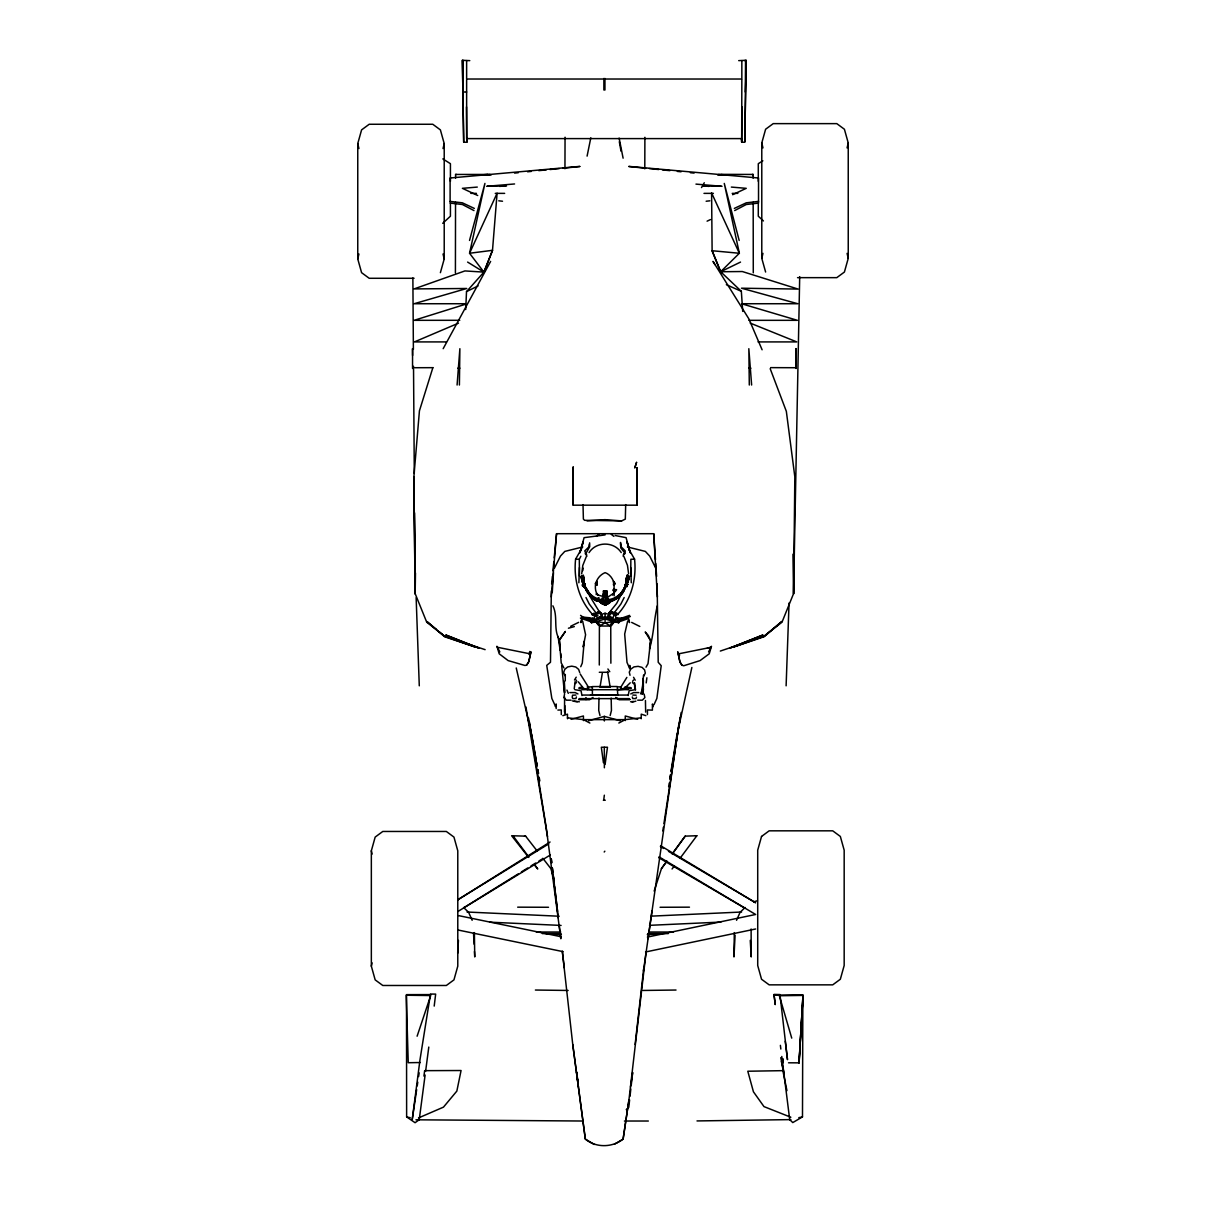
<?xml version="1.0" encoding="UTF-8"?>
<svg xmlns="http://www.w3.org/2000/svg" width="1206" height="1206" viewBox="0 0 1206 1206"><rect width="100%" height="100%" fill="white"/><g stroke="black" fill="none" stroke-linecap="round" stroke-linejoin="round"><path stroke-width="1.5" d="M592.659 695.033L590.488 695.033M597.754 695.033L599.91 694.973M603.422 695.033L601.251 695.033M604.357 720.977L604.372 716.379L620.035 720.691M590.412 595.327C591.664 596.729 605.698 606.889 605.111 602.518M607.372 695.033L605.201 695.033M618.135 695.033L615.965 695.033M455.416 272.827L455.536 202.291M455.582 178.156L455.582 174.448L490.118 174.448M565.192 713.982L565.192 710.228M584.217 584.005L584.081 581.548L582.513 582.031C581.352 579.92 582.634 576.151 581.88 579.604C584.247 582.965 579.679 576.136 583.222 576.031L582.242 576.483L583.191 580.388L582.8 578.171L581.774 578.488L582.001 580.599L582.408 581.94L584.096 581.744L582.257 581.578L581.85 579.302L583.734 577.78L581.714 578.051L581.428 576.619C585.377 574.011 584.488 585.86 582.197 580.659C579.905 576.483 583.945 573.604 583.764 580.583C585.92 589.96 581.186 567.709 583.297 580.146C583.387 585.558 579.212 575.277 583.116 575.94M614.035 592.975L608.502 596.699L606.558 595.824L606.829 591.091L603.452 591.091L605.141 592.9L605.141 591.181L603.452 591.091L603.452 597.407L605.141 597.483L606.829 597.392L606.829 591.091L605.141 591.181L606.829 592.764L606.392 596.397L605.141 597.045L597.679 594.95L596.231 592.312C593.473 584.458 597.452 575.759 605.126 572.639C609.588 574.026 613.251 579.016 614.065 583.538C612.166 587.322 615.708 581.88 613.507 581.202L613.643 585.016L614.985 584.005L613.929 582.227L614.065 583.161M564.951 168.75L565.056 137.228M581.684 577.689L581.503 576.227C584.804 573.981 581.503 583.794 581.503 576.227L583.372 576.393L581.714 577.448L583.207 578.111L581.729 579.302C583.749 585.347 580.885 573.423 582.257 581.578L584.201 581.096L582.151 580.493L581.789 579.106M581.714 578.051C580.599 575.759 585.212 576.061 581.488 577.553C582.543 580.312 581.774 581.82 584.156 580.418C580.086 575.865 583.915 583.855 582.287 577.357C586.056 586.644 578.94 578.669 583.644 577.373M625.251 720.585L625.266 715.987L637.673 719.319M626.592 580.282L628.205 580.553C625.839 567.513 631.974 583.056 626.17 581.624L627.934 581.533L628.703 576.182L628.009 580.388L625.989 581.066L627.678 581.985C631.235 574.297 623.698 575.368 627.934 581.533L628.582 576.272L626.984 578.081L628.416 578.699L628.763 576.845L627.135 576.106L628.763 576.378L626.924 581.85L627.919 576.106L626.969 576.001L628.432 576.634L627.301 580.795L628.582 576.272L627.135 576.106M641.215 718.746L641.23 714.163L645.873 715.64M644.788 168.84L644.893 137.303M647.426 714.585L647.441 709.942L652.401 710.138L652.431 703.987L653.139 706.701M789.644 1119.56L792.779 1122.575L802.487 1116.907L802.864 994.814L774.086 995.206L774.101 994.407L779.965 994.558L787.503 1059.667L785.257 1041.23M599.412 624.03L599.292 665.019M565.252 680.923L565.297 674.471M626.457 577.749L628.416 578.488C623.592 578.383 629.08 585.362 628.266 577.237L626.457 577.749L628.462 579.257L627.859 581.759L625.989 581.322M630.723 576.136L630.859 559.267L634.567 559.162C636.647 578.654 631.537 599.05 618.211 613.779L614.291 614.683L612.708 617.954L608.141 616.552L609.723 613.281L608.909 613.025L609.769 614.05L612.09 611.894L610.99 613.341M745.293 92.003L745.549 60.556L744.675 60.571M796.111 355.469L796.156 348.609L796.156 368.493M738.705 60.632L746.092 60.3L744.78 142.233L741.675 142.233L741.991 106.882M796.156 348.609L796.111 368.192M584.156 580.418L582.242 580.764C584.066 583.9 579.393 575.594 584.051 579.573L582.408 581.94L583.885 581.292C581.081 581.563 582.001 579.287 583.9 578.669L581.699 577.855L581.443 576.423C586.644 577.629 582.106 585.272 581.94 577.659C583.161 573.212 581.82 578.051 582.181 581.292L583.794 581.021M793.593 593.865L794.829 476.777L786.342 411.352L770.182 368.674M551.308 590.925L550.494 662.26L546.725 665.365L551.835 698.425L555.469 706.294M627.934 581.186L626.321 581.262L628.115 580.93C625.462 578.247 630.813 577.9 626.683 579.875C628.929 582.694 626.517 577.689 628.703 577.523L628.115 580.93L625.989 581.066L627.934 581.533L628.703 577.523L627.15 576.558L628.763 576.378L628.341 577.674L628.582 576.272C623.457 576.031 631.024 578.88 627.09 577.237C628.522 580.719 627.452 581.322 628.326 578.488C627.331 577.071 626.366 580.297 627.452 580.433C629.834 580.267 627.105 576.393 627.286 579.558M734.303 932.585L733.972 956.946L735.087 935.147M415.467 572.986L415.166 593.654L426.713 622.175L444.682 636.301L485.129 649.657M626.487 583.312L625.221 584.88C627.18 587.02 628.839 583.191 625.688 583.825C626.954 582.905 629.366 585.649 625.04 585.83L626.909 586.448L625.19 585.302C626.788 589.674 628.401 582.031 626.728 584.533C627.301 589.342 625.492 582.076 626.17 586.342L627.12 585.86M744.78 141.75L746.092 60.3M581.82 548.338L575.594 559.162C573.513 578.654 578.624 599.05 591.95 613.779L595.055 615.738L595.87 614.683M596.201 583.176L595.493 584.85L596.638 585.031L596.759 581.217L596.91 585.212L596.337 582.287M626.819 576.362L628.432 576.634L627.648 581.925L628.401 578.398L627.406 578.141M564.514 712.098L564.604 696.978M623.14 556.222L624.437 552.469L620.849 548.021L620.412 542.836M720.314 651.059L764.016 636.301L782.001 622.175L793.548 593.654L799.699 276.641M584.186 580.779L582.091 580.975C581.443 574.267 583.583 583.93 581.488 577.553L583.101 577.282L581.428 576.875L582.347 577.418L582.573 581.835L584.141 581.744M607.914 602.608C606.633 606.678 600.211 603.874 600.422 601.146L601.538 601.432L600.422 601.085C600.06 605.653 610.598 605.367 609.919 601.085L608.819 601.432L609.935 601.131L609.844 602.683L604.628 605.08L603.045 603.06L607.914 603.332L617.593 597.799M612.618 594.573L614.02 593.608L614.11 583.071M583.825 578.217L581.774 578.518L582.558 580.779L581.578 576.89L583.372 576.393M584.217 641.471L582.287 663.059L580.734 666.722M625.688 504.605L625.311 519.108L621.648 520.886L584.624 520.314L583.387 519.108L583.011 504.621M643.552 675.028L641.999 692.184M459.396 385.031L459.878 348.7L457.089 385.031M582.588 581.367C580.99 576.86 583.372 578.081 582.513 582.031L582.166 579.242L583.116 579.438L582.181 580.478L583.101 580.282L582.091 580.388L582.769 579.423L581.609 576.317L582.558 581.051M584.201 581.096L582.573 581.835L581.774 578.594L583.267 578.563M582.347 578.322L582.754 580.463L581.88 578.518M602.849 602.729C603.558 606.799 610.749 601.553 608.141 601.523L608.08 603.286C599.397 602.518 603.844 604.523 608.985 602.593C608.744 603.754 602.472 604.01 601.025 601.764M749.303 385.031L748.836 348.7L751.624 385.031M627.678 581.985L628.763 576.378L626.969 576.001M628.1 577.508L627.783 580.478L628.612 576.845M642.949 691.988L643.326 680.516L642.135 691.656M786.116 685.822L789.056 603M578.88 582.754L579.468 567.529M603.829 602.608L604.357 603.407C601.673 603.739 600.226 600.287 601.402 603.015C604.523 603.407 609.919 604.794 609.935 601.131M603.829 603.347C597.045 600.347 604.96 605.518 606.889 603.739C606.347 602.668 611.804 601.583 607.281 602.382C613.537 601.945 598.945 605.111 600.422 601.146M627.437 578.217C628.884 582.468 626.834 576.167 627.783 581.895L626.924 581.85M626.17 581.624C626.758 584.789 628.055 572.76 627.633 581.021M465.712 309.55L466.511 291.626L483.923 272.119L492.5 250.486M614.939 583.403C613.04 584.367 615.482 584.397 614.532 582.513M626.004 583.975L627.813 575.473L627.437 576.197M583.704 584.096L583.116 582.513M607.251 602.337L605.653 605.08L603.015 603.558L607.462 603.482C604.568 602.307 597.814 602.593 603.166 602.759C602.472 603.286 602.216 603.332 605.578 602.668C607.131 602.397 611.367 602.352 607.206 602.412L605.638 604.869L604.1 604.085M595.327 583.418C597.317 584.397 594.603 584.382 595.87 582.528M799.096 1062.848L802.955 995.598L799.096 1062.848L788.528 1062.803M626.894 575.232L626.834 576.197L627.361 575.232M626.984 585.875L627.301 584.925L625.447 584.533L626.758 586.357L627.617 583.84M636.964 505.178L636.964 467.611L636.964 505.178L573.182 505.178L573.182 467.039L573.182 505.178M642.391 693.556L643.386 689.953L642.934 678.45L643.326 686.802L643.326 680.516M457.677 953.268L458.446 940.378M798.975 1062.848L803.106 995.417L779.347 995.734L791.739 1038.125M552.242 592.704L553.494 572.699M581.985 578.247L581.759 576.679L583.553 576.996C581.066 577.207 581.925 581.94 583.191 580.056M627.708 579.438L627.859 580.448L626.05 580.388C629.487 582.995 628.236 575.141 626.849 578.986L628.612 578.352L626.984 578.081M601.251 613.025L600.392 614.05L602.02 616.552L597.452 617.954L595.824 615.452L593.503 614.11L591.95 614.593L599.638 611.427L601.251 613.824L598.07 611.894L599.171 613.341M581.684 573.845L582.815 565.388L586.312 556.614M606.754 603.075L606.528 604.221L604.04 603.467L604.884 605.08L606.286 603.377L607.914 603.332L603.271 603.271L607.613 603.422L608.08 602.563L601.312 602.231M596.201 594.633L596.277 593.623M629.517 668.742L629.758 665.38L630.421 668.757M598.99 698.048L598.719 710.455L599.985 715.52M492.5 250.32L497.098 193.216L469.556 253.26L483.923 272.119L492.5 250.32L469.556 253.26L484.933 183.418L469.526 240.446M551.293 596.955L556.554 533.7L653.697 533.7L655.476 559.705M582.86 584.744L584.624 583.855C578.85 584.081 585.573 589.583 583.267 583.689C586.689 588.89 579.664 584.985 584.503 583.538C581.88 583.357 583.87 587.473 583.011 584.955L584.759 584.428L582.694 583.885L583.297 585.603C584.729 589.146 581.805 582.543 583.312 583.794L583.011 585.166M415.105 593.865L413.884 476.777L419.432 410.824L432.592 368.554M466.797 141.75L467.069 138.705M626.728 576.634L628.356 576.92C628.311 578.744 627.422 580.629 628.432 576.634L626.638 576.965L626.532 581.895M609.226 602.593L607.281 601.538L607.251 603.06L605.94 603.407C608.141 604.221 610.221 600.181 608.759 603.06L606.965 602.442L609.286 602.367L606.995 602.367M626.623 584.051L627.195 582.483M627.06 580.327C628.989 578.865 629.05 579.136 627.014 580.342M551.67 583.855L552.393 576.423M552.936 570.845L553.84 561.559M554.202 557.835L556.554 533.7M580.568 615.361C583.433 618.799 591.347 616.477 592.915 619.221L597.317 622.688L597.558 621.874M594.739 620.683L595.055 621.889L591.528 622.778L590.925 621.211L592.689 620.954L592.689 621.768M574.222 688.762L575.126 681.571M603.302 602.894L607.07 603.633C606.136 601.764 611.08 603.618 608.141 602.05L608.759 601.704M625.417 584.804C630.014 583.342 624.391 587.789 627.271 585.438M626.864 586.553L627.045 583.659M626.758 579.438C629.246 578.428 626.909 582.558 628.266 577.237M646.115 951.76L628.884 1100.415L623.11 1139.082C612.452 1147.675 595.9 1147.991 585.332 1139.082L572.76 1044.562L562.343 951.504M629.607 1099.947L628.778 1107.274L626.246 1109.671M630.014 1096.284L630.828 1088.958M631.235 1085.294L632.668 1072.466L630.512 1087.088M635.11 1044.471L643.718 968.508M627.829 579.528C627.617 580.403 628.19 579.393 627.572 579.016M626.894 576.151L628.763 576.574L628.507 577.644L628.522 576.423M423.939 1076.114L424.648 1070.657L461.069 1070.521L456.848 1091.083L443.476 1107.138L418.482 1117.947M628.205 580.041L628.145 578.277L626.834 581.789M603.709 800.121L604.342 795.191M425.115 1075.013L419.236 1119.726L415.075 1122.711L406.633 1116.907L406.497 994.633L430.798 994.588M425.612 1071.29L428.793 1047.064M434.205 1006.09L435.652 994.106L430.482 994.046L420.005 1059.667L412.241 1119.439L416.673 1089.621M646.205 682.898L646.883 677.787M603.452 591.091C606.105 591.558 601.613 593.849 605.141 596.563C602.412 600.271 603.362 587.699 606.829 592.764M606 604.327L604.628 605.08L606.377 603.784M605.095 764.483L607.477 747.238L601.327 747.238L603.437 762.75M643.431 971.026L678.948 723.449M583.99 641.517L583.207 647.049L585.588 634.733L582.649 621.196M647.984 938.735L651.994 910.832M417.231 1085.897L417.773 1082.174M418.603 1076.581L419.16 1072.858M628.869 1100.324L623.11 1139.082L614.442 1144.253M604.372 597.392C601.402 588.679 606.739 594.95 603.452 597.407M662.803 830.949L663.375 827.241M663.933 823.532L680.109 717.645M603.543 603.075L606.889 603.739C601.673 601.824 604.809 606.603 606.196 604.085M625.989 581.066L627.617 581.789C626.894 579.996 629.321 579.724 627.361 577.478M628.447 577.433L628.733 576.242M649.552 647.622L650.652 640.763L648.27 635.426L645.225 631.959L650.652 640.763L648.014 663.647L646.024 667.189M600 687.299L602.291 673.265M669.843 778.277L670.446 774.629M671.033 770.996L676.687 736.444L691.867 667.461M582.784 580.388L581.609 576.317L582.151 579.815L581.548 577.146L583.463 576.679M668.621 786.749L669.255 783.026M669.888 779.317L670.521 775.594M671.139 771.885L681.194 712.445M602.955 602.231L603.045 603.06L601.312 602.608M627.678 621.045L624.678 634.055L626.999 662.395L629.215 667.446M581.895 617.472L580.915 622.613L581.805 619.854M649.491 649.114C653.727 634.793 653.848 620.381 657.285 605.819M587.096 156.117L590.819 137.786M626.004 581.518L627.617 581.337C628.748 577.403 628.326 581.443 626.291 578.639L628.085 578.036M564.559 694.189L563.82 697.565L566.383 700.173L571.011 700.173M597.452 617.954L602.171 615.874L600.437 613.281M627.617 581.789L628.07 580.418L626.999 580.026M528.997 654.195L529.811 651.481L530.911 652.054L528.786 661.672L526.751 664.973L525.017 665.486L508.148 660.602L499.194 653.788L496.932 646.28L499.827 651.903M530.911 652.054L528.771 661.687L526.751 664.973M603.603 592.116L604.432 591.422L603.452 596.035M625.1 585.603L626.909 586.448L625.1 585.603C626.909 586.84 624.587 582.001 627.648 584.262M414.065 278.284L369.202 278.284L361.589 272.677L357.76 258.958L358.921 253.999M443.039 148.549L444.215 143.589L440.386 129.886L432.773 124.263L369.202 124.263L361.589 129.886L357.76 143.589L357.76 258.958M371.342 966.157L371.342 850.803L375.172 837.085L382.784 831.462L446.341 831.462L453.953 837.085L457.783 850.803L457.783 966.157L453.953 979.875L446.341 985.483L382.784 985.483L375.172 979.875L371.342 966.157L372.111 962.855M765.614 272.028L761.785 258.325L762.961 253.366M847.079 147.916L848.24 142.956L844.411 129.253L836.798 123.63L773.227 123.63L765.614 129.238L761.785 142.956L761.785 258.325M626.411 580.99L628.025 581.262L627.316 579.317M627.617 581.594L627.859 580.599M626.155 579.543C628.507 580.825 628.733 579.86 627.391 578.865M610.176 715.52L611.442 710.455L611.171 698.048M626.095 579.98L628.296 580.146L626.502 580.659M627.361 580.011L628.19 578.94L626.291 578.639M581.91 578.639L582.8 578.895L582.528 580.689L583.297 580.146L581.805 578.895M614.171 584.88L614.397 584.036L613.643 585.016M440.386 272.677L444.215 258.958L444.215 143.589M627.452 584.473L625.658 584.021L627.045 583.704L627.301 585.136M848.24 142.956L848.24 258.325L844.411 272.043L836.798 277.651L797.543 277.651M555.438 706.58L556.162 703.972L556.177 708.585M580.086 552.047L583.237 541.795L579.89 552.861L584.096 537.665L605.08 534.921M626.246 586.116L625.16 585.513C620.442 606.889 587.789 605.171 584.503 583.885M605.141 597.045L606.829 596.035L606.829 597.076L605.141 597.045C610.191 585.905 597.618 596.02 606.829 597.076M576.423 696.962L575.955 698.545L572.76 698.621L572.217 697.128L572.564 695.199L575.94 695.063M582.935 575.277L583.463 576.227L583.403 575.277M628.507 577.538L627.949 576.694M624.542 554.217L625.281 550.931L621.346 547.027L620.593 542.444M627.708 584.021L626.758 586.357M654.149 891.098L661.446 868.622L666.843 861.235L661.446 868.622M417.11 1036.21L430.708 995.553L406.256 995.236L408.246 1062.727L420.351 1062.516M626.291 585.815L626.864 584.277M603.92 603.784L606.528 604.221L601.643 603.211M626.125 586.387L625.04 585.784M625.447 584.533C629.924 586.402 624.738 581.171 625.266 585.543L627.15 585.573M585.212 585.634L583.614 586.613L582.664 584.307M628.22 695.561L629.11 690.721L635.245 689.696M606.286 602.638L605.94 603.407L607.025 603.377M636.497 697.128L635.939 698.621L632.758 698.545L632.291 696.962M602.02 603.241L602.126 601.523L601.281 601.553L601.312 602.97L608.985 602.231L603.769 604.221L608.698 603.211M626.999 583.764L625.552 584.397M623.11 590.955L624.045 589.342L622.839 590.789M612.603 594.935L612.919 594.136M641.939 694.324L643.341 690.842M605.94 603.407L608.985 602.955L609 601.538M640.552 693.857L641.894 690.631M604.387 592.086L606.121 591.92L605.141 592.9L603.95 591.664M603.045 602.699L607.869 603.121M736.549 920.284L740.107 912.279L745.142 907.5M653.969 704.726L656.863 698.425L661.22 665.697L658.205 662.26L657.134 583.855M605.714 596.97L606.633 592.101M601.673 602.397L602.382 603.347C605.442 602.216 603.347 604.357 603.06 602.819M554.368 568.252L560.443 556.102L564.8 551.413L582.769 546.951M624.165 597.558L620.894 603.995L614.367 612.603M643.763 676.099L645.316 673.054L644.592 669.873L642.029 667.355L638.125 666.345L634.009 666.888L630.844 669.059L629.276 672.104L630.014 675.285M579.438 576.136L579.317 559.267L580.87 556.237M708.585 651.903L711.48 646.28L709.234 653.788L700.068 660.602L683.742 665.757L681.948 665.215L679.928 661.928L677.787 652.054L679.611 655.28M620.562 595.824L616.613 603.482L608.909 613.025M604.492 596.427C601.538 596.608 606.995 595.93 605.744 597.076M585.483 588.347L585.136 587.654C589.93 604.296 616.688 606.844 622.658 590.834C614.698 602.94 595.508 603.045 587.624 590.804C593.246 607.025 620.412 604.492 625.145 587.624C620.909 602.563 599.035 607.538 589.342 594.86C575.518 571.825 593.126 603.95 598.086 601.04M603.317 603.181L602.668 603.422M443.175 348.685L490.616 261.416M629.592 615.361L621.572 618.165L617.472 618L612.859 622.688L615.497 621.497L619.236 622.01L619.236 621.211L617.472 620.954L617.472 621.768M625.115 586.885L620.864 593.367M701.515 187.578L704.274 182.769M606.829 591.091L605.141 591.86M574.493 679.988L576.212 677.184M626.849 677.395L620.562 687.616L621.633 689.033L623.819 689.003L630.241 682.807M624.783 588.317L625.205 587.624L618.422 597.317L612.211 601.025M583.297 585.603L584.729 584.171L582.98 584.654M604.07 602.894L601.191 602.864L600.995 601.598L602.985 602.382L600.995 602.397L602.126 602.05M623.864 588.347L624.994 586.553M608.141 616.552L609.723 613.281M627.813 575.473L626.381 582.483L627.512 575.458M627.798 579.754L627.03 579.242M620.698 594.061L622.281 591.784M583.207 578.111L581.594 578.383L583.357 579.016C581.925 579.377 581.669 580.297 582.83 579.121M583.734 577.78L581.925 577.282L581.94 578.036L583.553 576.996M672.239 853.848L685.189 836.135L696.842 835.743L679.958 858.416M632.592 681.33L633.557 679.988M581.97 579.709L582.679 578.88L581.789 578.729M627.18 585.076L627.331 584.609M672.405 853.848L685.189 836.135M672.074 868.983L674.32 865.968M582.061 579.89L583.041 578.986M596.292 620.186L599.653 626.02L610.522 626.02L613.869 621.648L613.869 620.186L605.08 617.487L594.377 619.929L594.377 616.537L597.95 615.437M614.593 620.412L614.351 619.613L617.472 618M617.02 622.356L621.572 618.165L618.648 622.778L615.105 621.889L615.422 620.683M618.648 622.778L619.236 622.01M617.17 618.407L620.984 619.733L621.572 618.964M604.206 852.009L604.839 851.195M582.528 580.689L582.483 578.488M586.885 689.561L588.679 688.204L587.669 685.852L580.207 673.988M583.448 586.583L585.272 585.86L583.463 586.297M582.619 579.046L582.317 578.187M584.895 584.835L582.86 584.503L584.624 583.855M589.041 552.604C596.307 541.268 613.944 541.268 621.226 552.574M605.548 591.92L606.256 591.664M582.709 579.513L581.895 579.528L582.106 578.066M583.191 580.312L582.001 580.599L582.92 579.589M619.99 594.272L615.286 598.116M608.909 613.824L610.522 611.427L618.211 613.779L614.336 615.452L616.658 614.11L618.211 614.593M623.366 554.745L624.829 553.298M442.723 223.306L450.426 216.206L450.426 203.513M604.312 596.533L606.392 596.397L606.075 592.387M582.498 579.377C582.905 581.503 580.538 578.277 583.975 579.136M583.011 579.996L581.91 580.176L583.357 579.016M596.261 536.384L598.9 534.364M605.412 605.08L606.105 604.734L604.628 605.08M628.025 579.679L626.216 579.091M587.126 590.985L586.191 589.372L587.397 590.819M574.704 683.787L576.438 682.656M583.403 586.478L585.121 585.332L583.176 585.89L584.021 585.86L583.433 584.322M762.84 160.82L758.288 163.684L758.288 181.307M550.057 841.999L457.783 899.797L548.715 843.883M464.144 907.545L518.233 873.898M521.414 871.908L527.776 867.958M530.957 865.968L535.735 862.999M538.916 861.024L542.097 859.049M585.92 699.555L586.87 698.967L585.86 697.656M457.783 911.555L550.313 854.994M608.759 602.427L607.281 601.96M583.237 568.222L582.724 570.77M593.005 697.43L589.719 699.616L578.805 699.616M610.99 612.542L615.557 613.944L616.658 613.296L616.658 614.11M610.522 626.02L605.08 622.854L596.292 621.648L605.08 618.949L613.869 621.648L605.08 622.854L599.653 626.02L599.653 624.557L598.462 625.251L594.377 619.929L605.08 616.643L615.784 619.929L615.784 616.537M628.175 578.352L628.22 579.905M618.829 723.042L625.266 719.635L641.23 717.811M734.665 210.568L746.243 204.507L758.529 203.09L758.529 178.006L628.914 166.398M466.511 291.626L478.043 285.943M612.105 600.377L615.271 598.824M570.694 626.261L578.654 622.356M740.529 262.079L720.66 271.742L712.113 250.878L711.6 192.945L739.353 253.26L720.66 271.742L741.343 291.324L742.715 311.404M630.738 693.947L633.557 692.576L638.818 692.576M732.63 194.709L746.243 188.332L731.349 187.081M707.093 221.165L710.485 219.567M734.333 208.412L746.243 202.834L758.529 201.402M608.141 602.05L609.286 601.598M635.894 701.138L632.11 702.148M584.639 584.051L583.267 583.749L584.503 583.583L583.387 584.005L583.87 585.407M458.461 323.178L414.427 341.916L446.371 341.916M609.09 602.849L605.578 603.03M604.688 591.92L605.714 591.709L604.432 591.422M628.16 618.633L618.648 621.979L617.02 621.557M620.11 620.065L630.361 616.477M627.617 578.805L628.371 578.774L627.241 578.533M584.533 583.629L582.649 584.156M583.131 585.106L584.865 584.563M562.84 715.655L567.468 714.163L567.483 718.746M497.596 647.305L529.69 653.758M465.426 304.274L414.095 320.329L459.757 320.299M598.07 612.708L599.638 612.226L601.251 613.824M593.503 614.11L593.503 613.296L594.603 613.944L599.171 612.542M591.95 614.593L593.412 615.105L600.362 612.98M601.523 614.351L605.08 613.251L610.432 614.894M604.688 604.658L604.915 604.734M588.694 720.691L604.372 716.379M568.433 628.22L574.297 626.623M627.09 577.237L628.763 576.845L627.949 577.433M571.041 719.319L583.433 715.987L583.448 720.585M753.795 901.741L757.428 900.776M593.156 621.557L591.528 621.979L580.418 618.075M627.361 579.091L628.145 579.001M605.141 596.563L604.116 596.759M647.396 937.092L755.634 914.48L659.004 856.833M645.557 951.986L755.634 928.982M798.809 1117.66L802.487 1116.907M679.008 653.758L710.922 647.336L707.379 648.044M579.031 687.691L581.865 687.134M582.016 578.488L581.609 577.915M587.066 520.886L604.93 519.65L621.648 520.886M583.222 576.031L581.639 576.845M581.85 578.986L583.9 578.669M584.051 579.573L582.181 580.176M582.106 580.327L584.096 580.011M584.201 581.352L582.332 581.789L582.197 580.659L582.588 581.639M592.689 620.954L590.955 618.693L589.176 619.733L592.915 619.221L592.689 618M590.925 622.01L594.664 621.497L597.317 622.688M601.281 601.96L602.126 601.945M602.412 603.121L604.146 603.392L604.07 602.518L601.523 602.427M606.181 602.879L607.161 602.759M706.143 201.236L709.897 200.814M617.789 690.013L631.1 688.536M608.502 598.251L605.141 598.493M514.57 173.091L518.294 172.714M527.61 171.78L531.333 171.403M538.796 170.649L546.243 169.91M549.966 169.533L559.283 168.599M563.006 168.222L579.785 166.534M484.39 175.066L481.887 174.915L487.646 174.357M606.633 596.699L605.834 592.086M630.572 701.741L633.647 701.44M499.661 186.402L505.254 185.86M579.362 701.802L572.353 700.897M579.785 166.398L450.109 178.006L450.109 203.09L462.395 204.507L473.973 210.568M617.789 689.696L592.387 689.696M477.29 187.081L462.395 188.332L477.727 195.508M486.606 186.312L514.57 183.96M724.309 175.066L726.826 174.915L718.595 174.448M647.305 934.62L662.245 933.851M651.376 916.138L741.6 912.022M649.506 925.334L720.932 922.077M591.528 622.778L588.588 618.165L588.588 618.964L592.689 618.814M557.881 710.063L561.257 709.942L561.287 714.6M625.266 719.635L583.433 719.635L567.468 717.811M587.126 686.983L592.387 686.832M603.362 800.287L605.276 800.226M609.286 602.397L600.995 602.397L603.271 602.382M582.272 689.696L592.387 689.47M774.086 995.206L775.247 1004.492L774.086 995.206L779.649 995.101M676.023 990.036L642.934 990.458M697.008 1120.932L790.88 1119.605M607.975 672.3L599.292 672.27M414.804 367.724L433.316 367.664M660.074 907.274L689.47 907.168M466.647 92.003L463.179 92.003L462.938 60.556L463.797 60.571M741.841 138.6L466.632 138.6L466.632 79.822M466.797 138.132L466.797 142.233L463.692 142.233L462.38 60.3L469.782 60.632M455.582 174.448L456.411 174.448M752.303 174.448L753.132 174.448L753.132 178.156M717.57 174.93L726.826 174.915M487.721 186.056L506.52 186.056M703.987 186.056L720.917 186.056M470.792 193.367L476.43 193.367M495.244 193.367L504.651 193.367M703.987 193.367L713.394 193.367M732.208 193.367L737.846 193.367M465.365 303.731L414.11 303.731L466.737 288.49L414.11 288.912L464.913 270.928L483.923 272.119L467.611 262.079M748.941 320.329L797.422 320.329L741.524 303.731L797.784 303.731L741.479 288.204L798.116 289.078L742.308 271.531L720.66 271.742L712.113 250.727L739.353 253.26L724.263 183.418L739.172 240.446M758.031 341.916L796.774 341.916L750.238 323.118M457.783 368.192L459.878 368.192M748.836 368.192L750.931 368.192M569.88 692.576L575.141 692.576L577.96 693.947M594.151 695.033L596.322 695.033M608.713 695.033L610.869 695.033M612.301 695.033L614.472 695.033M582.98 695.063L627.512 695.063M579.257 698.621L629.457 698.621M578.805 699.374L589.719 699.374M629.909 699.374L618.98 699.374L615.708 697.43M629.909 699.616L618.98 699.616L615.708 697.686M637.688 700.173L642.331 700.173L644.878 697.565L644.155 694.189L641.848 693.118M695.545 835.743L696.842 835.743M524.489 836.135L525.605 836.135L537.092 850.893M536.293 932.027L560.73 932.027M649.054 932.027L673.491 932.027M542.263 933.595L561.076 933.595M647.622 933.595L668.32 933.595M583.071 1121.022L415.964 1119.801M624.422 1121.022L648.331 1121.022M481.887 174.915L491.144 174.93M587.563 689.546L583.644 688.355L578.277 681.827M721.067 174.357L753.132 174.448M770.619 367.634L796.141 367.724M600.995 602.397L603.045 602.412M517.675 907.168L548.519 907.274M603.377 603.407L604.357 603.407M535.389 990.036L568.116 990.458M627.889 689.696L617.789 689.47M575.594 559.162L579.317 559.267M617.789 686.832L621.286 686.938M624.798 687.028L631.13 687.691M525.605 836.135L511.645 835.743L528.665 857.421M632.773 695.063L636.15 695.199M617.472 618.814L619.673 618.904M467.054 912.022L559.207 916.228M489.621 922.168L561.076 925.424M628.401 578.865L626.924 578.533M546.424 933.851L561.378 934.62M695.968 184.111L722.032 186.312M703.415 185.86L709.007 186.402M628.914 166.534L645.677 168.222M649.401 168.599L658.717 169.533M662.441 169.91L669.888 170.649M677.335 171.403L681.058 171.78M690.375 172.714L694.098 173.091M601.794 598.251L603.467 598.417M498.771 200.814L502.51 201.236M579.061 688.536L585.724 689.274M587.382 689.47L592.387 690.013M450.109 201.402L462.395 202.834L474.32 208.412M627.753 580.403L626.909 580.116M574.222 701.334L577.297 701.802M615.226 535.524L626.08 537.665L630.286 552.861L626.924 541.795L630.09 552.047M626.638 576.965L628.748 577.161L627.693 577.915M574.915 689.696L581.051 690.721L581.955 695.561M458.506 915.61L561.303 936.776M458.506 930.112L563.142 951.655M406.633 1116.907L410.236 1117.721M596.94 594L598.387 595.161M598.251 597.633L599.065 597.814M627.391 546.951L645.361 551.413L649.717 556.102L655.793 568.252M602.382 603.347L602.216 602.563M610.522 612.226L612.09 612.708M609.799 612.98L616.763 615.105M607.99 615.874L612.708 617.954M582.619 579.604L583.523 579.905M581.518 617.08L590.051 620.065M583.161 585.438C584.051 587.232 585.543 585 583.96 585.724M593.412 615.105L595.055 615.738M790.835 1117.238L763.986 1106.611L753.433 1091.792L747.795 1071.23L782.86 1070.657L786.945 1090.646M626.924 583.975L625.808 583.508L626.849 584.201M593.005 618.407L595.809 619.613M726.359 284.706L741.343 291.324M607.281 601.538L609 602.382M582.061 580.116L582.242 579.785M595.071 598.839L598.236 600.392M631.673 622.402L639.783 626.442M583.433 719.635L589.87 723.042M658.762 857.677L744.328 907.847M660.391 846.552L663.617 848.451M668.456 851.315L755.634 902.781L660.602 845.723M594.256 1144.479L585.332 1139.082L572.76 1044.562M442.828 158.906L450.426 163.684L450.426 181.307M632.411 682.656L634.19 683.908M611.276 534.364L613.899 536.384M436.497 629.487L426.954 621.542L444.532 636.708L475.541 647.155L444.682 636.301L439.225 631.748M763.428 220.939L758.288 216.206L758.288 203.513M463.571 907.5L468.591 912.279L472.149 920.284M589.327 544.117L588.724 547.027L584.774 550.931L586.689 554.745M563.88 667.838L561.212 662.893L559.373 640.069L565.343 631.507L559.373 640.069L560.202 648.692M596.925 593.638L597.663 594.528M589.644 594.076L592.116 596.789M586.93 556.222L585.227 553.298M534.333 864.642L537.74 868.983L534.364 864.446M596.638 585.031L595.87 584.051L596.096 584.895M542.836 858.28L550.871 868.622L553.976 879.445M590.488 618.904L593.156 622.356M588.588 618.964L589.176 619.733M595.794 612.603L589.267 603.995L585.995 597.558M589.463 593.397L585.317 586.583M512.957 835.743L528.725 856.893M607.899 668.968L609.769 671.712M582.197 579.513L582.392 580.282M607.703 602.638L608.759 603.06M633.557 677.29L635.2 680.199M681.948 665.215L679.943 661.943L677.787 652.054M714.932 264.611L713.017 261.401L748.881 318.897L762.102 349.785M629.231 549.891L634.567 559.162M586.056 587.985L588.181 591.95M576.001 679.883L576.724 681.284M589.598 595.824L599.638 612.226M623.969 556.584L627.467 565.343L628.612 573.815M558.619 638.17C553.448 628.236 558.031 616.16 552.891 605.804M566.941 690.073L568.297 693.344M628.477 619.854L629.532 622.582L628.326 617.427M579.739 672.556L578.624 669.375L575.775 666.993L571.765 666.164L567.74 666.918L564.83 669.27L563.654 672.42L564.755 675.586M583.357 580.508L584.036 583.357M847.079 253.366L848.24 258.325M761.785 142.956L762.961 147.916M443.039 253.999L444.215 258.958M357.76 143.589L358.921 148.549M371.342 850.803L372.111 854.104M516.243 667.973L532.027 736.444L535.961 758.68M780.779 1057.677L784.247 1074.245M619.115 138.072L623.11 158.182M781.382 1061.386L783.207 1070.611M581.699 577.493L581.458 576.287L581.744 577.463M619.311 141.72L621.015 151.202M529.374 721.881L546.137 826.984L560.835 938.765M528.484 717.856L537.152 766.066L536.625 762.388M537.831 769.775L538.494 773.483L537.936 769.79M539.157 777.192L539.821 780.9M635.562 689.983L634.416 682.686L634.869 688.958M525.922 706.942L547.524 836.617M607.568 671.516L610.176 687.299M560.142 650.29L558.046 636.451M578.217 1083.139L576.589 1072.044L578.383 1086.892M561.725 665.848L564.483 693.435M780.388 1045.331L780.84 1049.039M781.774 1056.471L789.704 1119.59M551.248 858.702L551.685 862.396M552.348 867.943L554.127 882.762M554.564 886.455L558.318 917.917M559.207 925.319L560.745 938.283M562.298 951.233L564.287 967.89M551.323 859.124L551.76 862.863M552.438 868.471L552.891 872.209M553.343 875.948L557.594 911.45M581.669 576.453L581.805 577.599M581.759 576.679L581.85 577.704M741.419 138.705L741.675 141.75M614.095 594.618L614.186 595.779M560.805 653.727L561.061 657.18M655.732 563.413L656.622 576.423M750.253 940.378L751.248 956.946L751.112 928.997M653.697 533.7L657.406 596.955M783.011 1059.064L783.237 1062.788M589.644 542.836L589.704 546.68L585.513 554.217M581.835 576.95L581.895 577.855M473.536 933.323L474.094 944.223M474.455 951.489L474.742 956.946L474.395 932.585M630.693 567.529L631.281 582.754M416.145 597.709L419.281 685.822M564.272 681.39L564.619 692.666L564.318 681.586M645.436 700.505L645.662 712.098M462.38 60.3L463.692 141.75M792.96 554.202L793.548 593.654M413.884 476.777L415.166 593.654L414.578 512.851M466.496 106.882L466.797 142.233M564.86 705.616L564.905 712.912M412.874 277.998L413.387 349.393M413.522 366.307L414.291 473.4M412.603 355.469L412.542 348.609L412.542 368.493M610.749 625.793L610.869 663.21M604.296 747.268L604.372 767.785M753.177 202.291L753.283 272.827M608.623 602.382C609.316 602.774 608.231 602.985 606.181 602.518L606.286 603.377M606.633 602.563L606.452 603.332M603.482 602.503L603.648 603.286M601.523 602.065L601.523 603.06M782.754 1058.808L782.754 1062.004M741.841 60.602L741.841 79.023L466.632 79.023L466.632 60.602M741.841 79.822L741.675 142.233M620.984 619.733L619.221 618.693L619.221 619.492M617.789 695.289L617.231 686.515L592.387 686.576L592.387 695.289M615.557 613.944L615.557 614.743M615.105 614.924L615.105 615.738M604.945 78.465L604.945 90.028M605.08 613.251L605.08 622.854M603.874 78.465L603.874 90.028M594.603 613.944L594.603 614.743M590.955 618.693L590.955 619.492M761.544 836.451L757.715 850.155L757.715 965.524L761.544 979.242L769.157 984.85L832.728 984.85L840.341 979.242L844.17 965.524L844.17 850.155L840.341 836.451L832.728 830.828L769.157 830.828L761.544 836.451M625.808 583.9L625.221 584.88L625.808 583.9M636.557 462.395L634.823 467.747L636.557 462.395M613.507 589.387L612.844 590.397L615.166 591.754L616.613 589.674L613.507 589.387M613.869 620.186L610.522 624.557L611.698 625.251L615.784 619.929L613.869 620.186M781.759 621.542L764.167 636.708L733.173 647.155L764.016 636.301L781.759 621.542M625.974 687.556L623.788 689.154L621.633 689.033L625.974 687.556M732.962 646.853L729.585 648.255L762.976 634.974L732.962 646.853M601.432 686.787L609.301 686.968L601.432 686.787M475.752 646.853L445.738 634.974L479.129 648.255L475.752 646.853"/></g></svg>
